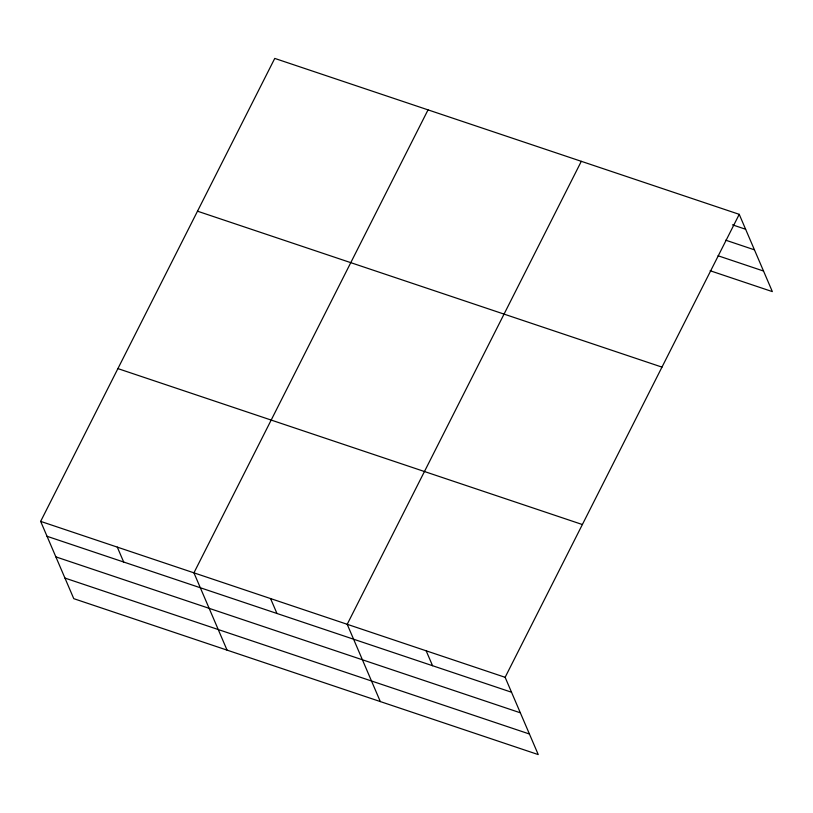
<?xml version="1.0" encoding="UTF-8"?>
<svg xmlns="http://www.w3.org/2000/svg" width="813" height="813" viewBox="0 0 813 813"><rect width="100%" height="100%" fill="white"/><g stroke="black" fill="none" stroke-linecap="round" stroke-linejoin="round"><path stroke-width="1.22" d="M40.65 521.387L505.127 677.31L538.247 754.586L73.77 598.663L40.65 521.387L274.753 58.414L739.23 214.337L772.35 291.613L710.135 270.729M428.034 109.867L193.931 572.84L227.051 650.115M581.305 161.33L347.202 624.303L380.321 701.568M505.127 677.31L739.23 214.337M732.462 224.835L745.623 229.246M725.724 240.191L754.444 249.835M718.072 255.77L763.529 271.034M197.498 211.197L661.975 367.12M117.905 368.604L582.382 524.537M47.042 536.295L511.509 692.219M55.863 556.875L520.33 712.798M64.949 578.073L529.426 734.007M426.164 650.807L432.557 665.715M270.566 598.571L276.959 613.48M117.285 547.108L123.678 562.017"/></g></svg>
